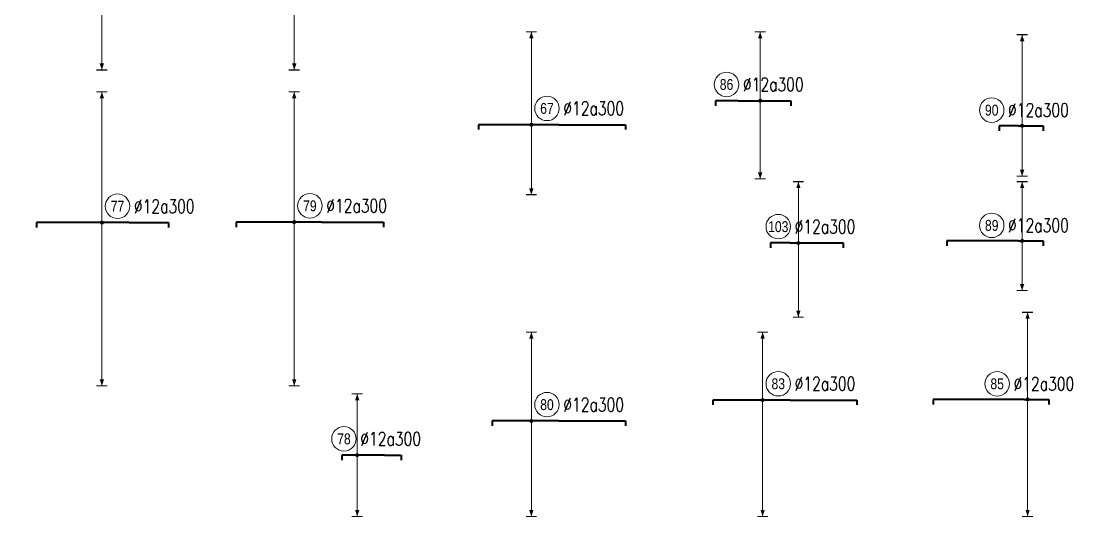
# Model space of a CAD drawing. Header units: millimetres. Extents: x -247377 to 927516, y -864259 to 155594.
# Drawn here: x 89904 to 128559, y -117820 to -99600 of the extents above; entities that cross this region are included whole.
import ezdxf
from ezdxf.enums import TextEntityAlignment as Align

# ---------------------------------------------------------------- set-up
doc = ezdxf.new("R2010")
doc.units = ezdxf.units.MM
doc.header["$MEASUREMENT"] = 0
for name, color, linetype, lineweight in [('NDC_S_DIM', 1, 'Continuous', 15), ('NDC_S_REBAR', 4, 'Continuous', 35), ('NDC_S_VN TEXT', 7, 'Continuous', 20)]:
    doc.layers.add(name, color=color, linetype=linetype, lineweight=lineweight)
doc.styles.add('ARIAL', font='arial.ttf', dxfattribs={"width": 0.8})
doc.styles.add('NDC_EN TXT', font='romans.shx', dxfattribs={"width": 0.8})

# ---------------------------------------------------------------- blocks, each defined once
blk = doc.blocks.new('*U168')
h = blk.add_hatch(color=6)
edge = h.paths.add_edge_path()
edge.add_arc((0.65, 0), 0.3, 0, 360)
at = {"layer": 'NDC_S_DIM', "color": 8}
for q in [(0.65, 16.74), (0.65, -9.26)]:
    blk.add_line((0.65, 0), q, dxfattribs=at)
for points in [[(-0.35, 16.74, 0.2, 0.2, 0), (1.65, 16.74, 0, 0, 0)], [(-0.35, -9.26, 0.2, 0.2, 0), (1.65, -9.26, 0, 0, 0)]]:
    blk.add_lwpolyline(points, format="xyseb", dxfattribs=at)
at = {"layer": 'NDC_S_DIM'}
blk.add_circle((-4.94, 2.87), 2.25, dxfattribs=at)
at = {"layer": 'NDC_S_DIM', "color": 6}
blk.add_circle((0.65, 0), 0.3, dxfattribs=at)
at = {"layer": 'NDC_S_DIM', "color": 8}
for points in [[(0.25, 15.54), (0.65, 16.74), (1.05, 15.54)], [(0.25, -8.06), (0.65, -9.26), (1.05, -8.06)]]:
    blk.add_solid(points, dxfattribs=at)
at = {"layer": 'NDC_S_REBAR'}
for p, q in [((0, 0), (-3.56, 0)), ((-3.56, 0), (-3.56, -0.9)), ((0, 0), (4.54, 0)), ((4.54, 0), (4.54, -0.9)), ((-3.56, -0.9), (-3.56, -0.9)), ((4.54, -0.9), (4.54, -0.9))]:
    blk.add_line(p, q, dxfattribs=at)
at = {"layer": 'NDC_S_VN TEXT', "style": 'ARIAL', "width": 0.8}
blk.add_attdef('KHT', text='', height=2, dxfattribs=at).set_placement((-4.94, 2.87), align=Align.MIDDLE_CENTER)
at = {"layer": 'NDC_S_VN TEXT', "color": 3, "style": 'NDC_EN TXT', "width": 0.75}
blk.add_attdef('DKT', (-1.94, 1.62), '', height=2.5, dxfattribs=at)
blk = doc.blocks.new('*U178')
h = blk.add_hatch(color=6)
edge = h.paths.add_edge_path()
edge.add_arc((0.65, 0), 0.3, 0, 360)
at = {"layer": 'NDC_S_DIM', "color": 8}
for q in [(0.65, 10.9), (0.65, -9.1)]:
    blk.add_line((0.65, 0), q, dxfattribs=at)
for points in [[(-0.35, 10.9, 0.2, 0.2, 0), (1.65, 10.9, 0, 0, 0)], [(-0.35, -9.1, 0.2, 0.2, 0), (1.65, -9.1, 0, 0, 0)]]:
    blk.add_lwpolyline(points, format="xyseb", dxfattribs=at)
at = {"layer": 'NDC_S_DIM'}
blk.add_circle((-4.94, 2.87), 2.25, dxfattribs=at)
at = {"layer": 'NDC_S_DIM', "color": 6}
blk.add_circle((0.65, 0), 0.3, dxfattribs=at)
at = {"layer": 'NDC_S_DIM', "color": 8}
for points in [[(0.25, 9.7), (0.65, 10.9), (1.05, 9.7)], [(0.25, -7.9), (0.65, -9.1), (1.05, -7.9)]]:
    blk.add_solid(points, dxfattribs=at)
at = {"layer": 'NDC_S_REBAR'}
for p, q in [((0, 0), (-13.21, 0)), ((-13.21, 0), (-13.21, -0.9)), ((0, 0), (4.54, 0)), ((4.54, 0), (4.54, -0.9)), ((-13.21, -0.9), (-13.21, -0.9)), ((4.54, -0.9), (4.54, -0.9))]:
    blk.add_line(p, q, dxfattribs=at)
at = {"layer": 'NDC_S_VN TEXT', "style": 'ARIAL', "width": 0.8}
blk.add_attdef('KHT', text='', height=2, dxfattribs=at).set_placement((-4.94, 2.87), align=Align.MIDDLE_CENTER)
at = {"layer": 'NDC_S_VN TEXT', "color": 3, "style": 'NDC_EN TXT', "width": 0.75}
blk.add_attdef('DKT', (-1.94, 1.62), '', height=2.5, dxfattribs=at)
blk = doc.blocks.new('*U177')
h = blk.add_hatch(color=6)
edge = h.paths.add_edge_path()
edge.add_arc((0.65, 0), 0.3, 0, 360)
at = {"layer": 'NDC_S_DIM', "color": 8}
for q in [(0.65, 16.01), (0.65, -21.49)]:
    blk.add_line((0.65, 0), q, dxfattribs=at)
for points in [[(-0.35, 16.01, 0.2, 0.2, 0), (1.65, 16.01, 0, 0, 0)], [(-0.35, -21.49, 0.2, 0.2, 0), (1.65, -21.49, 0, 0, 0)]]:
    blk.add_lwpolyline(points, format="xyseb", dxfattribs=at)
at = {"layer": 'NDC_S_DIM'}
blk.add_circle((-4.94, 2.87), 2.25, dxfattribs=at)
at = {"layer": 'NDC_S_DIM', "color": 6}
blk.add_circle((0.65, 0), 0.3, dxfattribs=at)
at = {"layer": 'NDC_S_DIM', "color": 8}
for points in [[(0.25, 14.81), (0.65, 16.01), (1.05, 14.81)], [(0.25, -20.29), (0.65, -21.49), (1.05, -20.29)]]:
    blk.add_solid(points, dxfattribs=at)
at = {"layer": 'NDC_S_REBAR'}
for p, q in [((0, 0), (-16.71, 0)), ((-16.71, 0), (-16.71, -0.9)), ((0, 0), (4.54, 0)), ((4.54, 0), (4.54, -0.9)), ((-16.71, -0.9), (-16.71, -0.9)), ((4.54, -0.9), (4.54, -0.9))]:
    blk.add_line(p, q, dxfattribs=at)
at = {"layer": 'NDC_S_VN TEXT', "style": 'ARIAL', "width": 0.8}
blk.add_attdef('KHT', text='', height=2, dxfattribs=at).set_placement((-4.94, 2.87), align=Align.MIDDLE_CENTER)
at = {"layer": 'NDC_S_VN TEXT', "color": 3, "style": 'NDC_EN TXT', "width": 0.75}
blk.add_attdef('DKT', (-1.94, 1.62), '', height=2.5, dxfattribs=at)
blk = doc.blocks.new('*U179')
h = blk.add_hatch(color=6)
edge = h.paths.add_edge_path()
edge.add_arc((1.53, 0), 0.3, 0, 360)
at = {"layer": 'NDC_S_DIM', "color": 8}
for q in [(1.53, 11.27), (1.53, -13.63)]:
    blk.add_line((1.53, 0), q, dxfattribs=at)
for points in [[(0.53, 11.27, 0.2, 0.2, 0), (2.53, 11.27, 0, 0, 0)], [(0.53, -13.63, 0.2, 0.2, 0), (2.53, -13.63, 0, 0, 0)]]:
    blk.add_lwpolyline(points, format="xyseb", dxfattribs=at)
at = {"layer": 'NDC_S_DIM'}
blk.add_circle((-2.16, 3), 2.25, dxfattribs=at)
at = {"layer": 'NDC_S_DIM', "color": 6}
blk.add_circle((1.53, 0), 0.3, dxfattribs=at)
at = {"layer": 'NDC_S_DIM', "color": 8}
for points in [[(1.13, 10.07), (1.53, 11.27), (1.93, 10.07)], [(1.13, -12.43), (1.53, -13.63), (1.93, -12.43)]]:
    blk.add_solid(points, dxfattribs=at)
at = {"layer": 'NDC_S_REBAR'}
for p, q in [((0, 0), (-3.56, 0)), ((-3.56, 0), (-3.56, -0.9)), ((0, 0), (9.79, 0)), ((9.79, 0), (9.79, -0.9)), ((-3.56, -0.9), (-3.56, -0.9)), ((9.79, -0.9), (9.79, -0.9))]:
    blk.add_line(p, q, dxfattribs=at)
at = {"layer": 'NDC_S_VN TEXT', "style": 'ARIAL', "width": 0.8}
blk.add_attdef('KHT', text='', height=2, dxfattribs=at).set_placement((-2.16, 3), align=Align.MIDDLE_CENTER)
at = {"layer": 'NDC_S_VN TEXT', "color": 3, "style": 'NDC_EN TXT', "width": 0.75}
blk.add_attdef('DKT', (0.84, 1.75), '', height=2.5, dxfattribs=at)
blk = doc.blocks.new('*U180')
h = blk.add_hatch(color=6)
edge = h.paths.add_edge_path()
edge.add_arc((-5.03, 0), 0.3, 0, 360)
at = {"layer": 'NDC_S_DIM', "color": 8}
for q in [(-5.03, 12.48), (-5.03, -21.37)]:
    blk.add_line((-5.03, 0), q, dxfattribs=at)
for points in [[(-6.03, 12.48, 0.2, 0.2, 0), (-4.03, 12.48, 0, 0, 0)], [(-6.03, -21.37, 0.2, 0.2, 0), (-4.03, -21.37, 0, 0, 0)]]:
    blk.add_lwpolyline(points, format="xyseb", dxfattribs=at)
at = {"layer": 'NDC_S_DIM'}
blk.add_circle((-2.16, 3), 2.25, dxfattribs=at)
at = {"layer": 'NDC_S_DIM', "color": 6}
blk.add_circle((-5.03, 0), 0.3, dxfattribs=at)
at = {"layer": 'NDC_S_DIM', "color": 8}
for points in [[(-5.43, 11.28), (-5.03, 12.48), (-4.63, 11.28)], [(-5.43, -20.17), (-5.03, -21.37), (-4.63, -20.17)]]:
    blk.add_solid(points, dxfattribs=at)
at = {"layer": 'NDC_S_REBAR'}
for p, q in [((0, 0), (-14.21, 0)), ((-14.21, 0), (-14.21, -0.9)), ((0, 0), (12.29, 0)), ((12.29, 0), (12.29, -0.9)), ((-14.21, -0.9), (-14.21, -0.9)), ((12.29, -0.9), (12.29, -0.9))]:
    blk.add_line(p, q, dxfattribs=at)
at = {"layer": 'NDC_S_VN TEXT', "style": 'ARIAL', "width": 0.8}
blk.add_attdef('KHT', text='', height=2, dxfattribs=at).set_placement((-2.16, 3), align=Align.MIDDLE_CENTER)
at = {"layer": 'NDC_S_VN TEXT', "color": 3, "style": 'NDC_EN TXT', "width": 0.75}
blk.add_attdef('DKT', (0.84, 1.75), '', height=2.5, dxfattribs=at)
blk = doc.blocks.new('*U229')
h = blk.add_hatch(color=6)
edge = h.paths.add_edge_path()
edge.add_arc((-5.03, 0), 0.3, 0, 360)
at = {"layer": 'NDC_S_DIM', "color": 8}
for q in [(-5.03, 24.02), (-5.03, -29.98)]:
    blk.add_line((-5.03, 0), q, dxfattribs=at)
for points in [[(-6.03, 24.02, 0.2, 0.2, 0), (-4.03, 24.02, 0, 0, 0)], [(-6.03, -29.98, 0.2, 0.2, 0), (-4.03, -29.98, 0, 0, 0)]]:
    blk.add_lwpolyline(points, format="xyseb", dxfattribs=at)
at = {"layer": 'NDC_S_DIM'}
blk.add_circle((-2.16, 3), 2.25, dxfattribs=at)
at = {"layer": 'NDC_S_DIM', "color": 6}
blk.add_circle((-5.03, 0), 0.3, dxfattribs=at)
at = {"layer": 'NDC_S_DIM', "color": 8}
for points in [[(-5.43, 22.82), (-5.03, 24.02), (-4.63, 22.82)], [(-5.43, -28.78), (-5.03, -29.98), (-4.63, -28.78)]]:
    blk.add_solid(points, dxfattribs=at)
at = {"layer": 'NDC_S_REBAR'}
for p, q in [((0, 0), (-17.06, 0)), ((-17.06, 0), (-17.06, -0.9)), ((0, 0), (7.19, 0)), ((7.19, 0), (7.19, -0.9)), ((-17.06, -0.9), (-17.06, -0.9)), ((7.19, -0.9), (7.19, -0.9))]:
    blk.add_line(p, q, dxfattribs=at)
at = {"layer": 'NDC_S_VN TEXT', "style": 'ARIAL', "width": 0.8}
blk.add_attdef('KHT', text='', height=2, dxfattribs=at).set_placement((-2.16, 3), align=Align.MIDDLE_CENTER)
at = {"layer": 'NDC_S_VN TEXT', "color": 3, "style": 'NDC_EN TXT', "width": 0.75}
blk.add_attdef('DKT', (0.84, 1.75), '', height=2.5, dxfattribs=at)
blk = doc.blocks.new('*U230')
h = blk.add_hatch(color=6)
edge = h.paths.add_edge_path()
edge.add_arc((-5.03, 0), 0.3, 0, 360)
at = {"layer": 'NDC_S_DIM', "color": 8}
for q in [(-5.03, 23.94), (-5.03, -30.06)]:
    blk.add_line((-5.03, 0), q, dxfattribs=at)
for points in [[(-6.03, 23.94, 0.2, 0.2, 0), (-4.03, 23.94, 0, 0, 0)], [(-6.03, -30.06, 0.2, 0.2, 0), (-4.03, -30.06, 0, 0, 0)]]:
    blk.add_lwpolyline(points, format="xyseb", dxfattribs=at)
at = {"layer": 'NDC_S_DIM'}
blk.add_circle((-2.16, 3), 2.25, dxfattribs=at)
at = {"layer": 'NDC_S_DIM', "color": 6}
blk.add_circle((-5.03, 0), 0.3, dxfattribs=at)
at = {"layer": 'NDC_S_DIM', "color": 8}
for points in [[(-5.43, 22.74), (-5.03, 23.94), (-4.63, 22.74)], [(-5.43, -28.86), (-5.03, -30.06), (-4.63, -28.86)]]:
    blk.add_solid(points, dxfattribs=at)
at = {"layer": 'NDC_S_REBAR'}
for p, q in [((0, 0), (-15.71, 0)), ((-15.71, 0), (-15.71, -0.9)), ((0, 0), (11.34, 0)), ((11.34, 0), (11.34, -0.9)), ((-15.71, -0.9), (-15.71, -0.9)), ((11.34, -0.9), (11.34, -0.9))]:
    blk.add_line(p, q, dxfattribs=at)
at = {"layer": 'NDC_S_VN TEXT', "style": 'ARIAL', "width": 0.8}
blk.add_attdef('KHT', text='', height=2, dxfattribs=at).set_placement((-2.16, 3), align=Align.MIDDLE_CENTER)
at = {"layer": 'NDC_S_VN TEXT', "color": 3, "style": 'NDC_EN TXT', "width": 0.75}
blk.add_attdef('DKT', (0.84, 1.75), '', height=2.5, dxfattribs=at)
blk = doc.blocks.new('*U231')
h = blk.add_hatch(color=6)
edge = h.paths.add_edge_path()
edge.add_arc((-5.03, 0), 0.3, 0, 360)
at = {"layer": 'NDC_S_DIM', "color": 8}
for q in [(-5.03, 21.87), (-5.03, -16.13)]:
    blk.add_line((-5.03, 0), q, dxfattribs=at)
for points in [[(-6.03, 21.87, 0.2, 0.2, 0), (-4.03, 21.87, 0, 0, 0)], [(-6.03, -16.13, 0.2, 0.2, 0), (-4.03, -16.13, 0, 0, 0)]]:
    blk.add_lwpolyline(points, format="xyseb", dxfattribs=at)
at = {"layer": 'NDC_S_DIM'}
blk.add_circle((-2.16, 3), 2.25, dxfattribs=at)
at = {"layer": 'NDC_S_DIM', "color": 6}
blk.add_circle((-5.03, 0), 0.3, dxfattribs=at)
at = {"layer": 'NDC_S_DIM', "color": 8}
for points in [[(-5.43, 20.67), (-5.03, 21.87), (-4.63, 20.67)], [(-5.43, -14.93), (-5.03, -16.13), (-4.63, -14.93)]]:
    blk.add_solid(points, dxfattribs=at)
at = {"layer": 'NDC_S_REBAR'}
for p, q in [((0, 0), (-28.16, 0)), ((-28.16, 0), (-28.16, -0.9)), ((0, 0), (7.19, 0)), ((7.19, 0), (7.19, -0.9)), ((-28.16, -0.9), (-28.16, -0.9)), ((7.19, -0.9), (7.19, -0.9))]:
    blk.add_line(p, q, dxfattribs=at)
at = {"layer": 'NDC_S_VN TEXT', "style": 'ARIAL', "width": 0.8}
blk.add_attdef('KHT', text='', height=2, dxfattribs=at).set_placement((-2.16, 3), align=Align.MIDDLE_CENTER)
at = {"layer": 'NDC_S_VN TEXT', "color": 3, "style": 'NDC_EN TXT', "width": 0.75}
blk.add_attdef('DKT', (0.84, 1.75), '', height=2.5, dxfattribs=at)
blk = doc.blocks.new('*U232')
h = blk.add_hatch(color=6)
edge = h.paths.add_edge_path()
edge.add_arc((-5.03, 0), 0.3, 0, 360)
at = {"layer": 'NDC_S_DIM', "color": 8}
for q in [(-5.03, 21.8), (-5.03, -16.2)]:
    blk.add_line((-5.03, 0), q, dxfattribs=at)
for points in [[(-6.03, 21.8, 0.2, 0.2, 0), (-4.03, 21.8, 0, 0, 0)], [(-6.03, -16.2, 0.2, 0.2, 0), (-4.03, -16.2, 0, 0, 0)]]:
    blk.add_lwpolyline(points, format="xyseb", dxfattribs=at)
at = {"layer": 'NDC_S_DIM'}
blk.add_circle((-2.16, 3), 2.25, dxfattribs=at)
at = {"layer": 'NDC_S_DIM', "color": 6}
blk.add_circle((-5.03, 0), 0.3, dxfattribs=at)
at = {"layer": 'NDC_S_DIM', "color": 8}
for points in [[(-5.43, 20.6), (-5.03, 21.8), (-4.63, 20.6)], [(-5.43, -15), (-5.03, -16.2), (-4.63, -15)]]:
    blk.add_solid(points, dxfattribs=at)
at = {"layer": 'NDC_S_REBAR'}
for p, q in [((0, 0), (-15.71, 0)), ((-15.71, 0), (-15.71, -0.9)), ((0, 0), (11.34, 0)), ((11.34, 0), (11.34, -0.9)), ((-15.71, -0.9), (-15.71, -0.9)), ((11.34, -0.9), (11.34, -0.9))]:
    blk.add_line(p, q, dxfattribs=at)
at = {"layer": 'NDC_S_VN TEXT', "style": 'ARIAL', "width": 0.8}
blk.add_attdef('KHT', text='', height=2, dxfattribs=at).set_placement((-2.16, 3), align=Align.MIDDLE_CENTER)
at = {"layer": 'NDC_S_VN TEXT', "color": 3, "style": 'NDC_EN TXT', "width": 0.75}
blk.add_attdef('DKT', (0.84, 1.75), '', height=2.5, dxfattribs=at)
blk = doc.blocks.new('*U235')
h = blk.add_hatch(color=6)
edge = h.paths.add_edge_path()
edge.add_arc((4.02, 0), 0.3, 0, 360)
at = {"layer": 'NDC_S_DIM', "color": 8}
for q in [(4.02, 12.65), (4.02, -14.35)]:
    blk.add_line((4.02, 0), q, dxfattribs=at)
for points in [[(3.02, 12.65, 0.2, 0.2, 0), (5.02, 12.65, 0, 0, 0)], [(3.02, -14.35, 0.2, 0.2, 0), (5.02, -14.35, 0, 0, 0)]]:
    blk.add_lwpolyline(points, format="xyseb", dxfattribs=at)
at = {"layer": 'NDC_S_DIM'}
blk.add_circle((-2.16, 3), 2.25, dxfattribs=at)
at = {"layer": 'NDC_S_DIM', "color": 6}
blk.add_circle((4.02, 0), 0.3, dxfattribs=at)
at = {"layer": 'NDC_S_DIM', "color": 8}
for points in [[(3.62, 11.45), (4.02, 12.65), (4.42, 11.45)], [(3.62, -13.15), (4.02, -14.35), (4.42, -13.15)]]:
    blk.add_solid(points, dxfattribs=at)
at = {"layer": 'NDC_S_REBAR'}
for p, q in [((0, 0), (-4.21, 0)), ((-4.21, 0), (-4.21, -0.9)), ((0, 0), (9.64, 0)), ((9.64, 0), (9.64, -0.9)), ((-4.21, -0.9), (-4.21, -0.9)), ((9.64, -0.9), (9.64, -0.9))]:
    blk.add_line(p, q, dxfattribs=at)
at = {"layer": 'NDC_S_VN TEXT', "style": 'ARIAL', "width": 0.8}
blk.add_attdef('KHT', text='', height=2, dxfattribs=at).set_placement((-2.16, 3), align=Align.MIDDLE_CENTER)
at = {"layer": 'NDC_S_VN TEXT', "color": 3, "style": 'NDC_EN TXT', "width": 0.75}
blk.add_attdef('DKT', (0.84, 1.75), '', height=2.5, dxfattribs=at)
blk = doc.blocks.new('*U236')
h = blk.add_hatch(color=6)
edge = h.paths.add_edge_path()
edge.add_arc((-5.03, 0), 0.3, 0, 360)
at = {"layer": 'NDC_S_DIM', "color": 8}
for q in [(-5.03, 17.05), (-5.03, -12.85)]:
    blk.add_line((-5.03, 0), q, dxfattribs=at)
for points in [[(-6.03, 17.05, 0.2, 0.2, 0), (-4.03, 17.05, 0, 0, 0)], [(-6.03, -12.85, 0.2, 0.2, 0), (-4.03, -12.85, 0, 0, 0)]]:
    blk.add_lwpolyline(points, format="xyseb", dxfattribs=at)
at = {"layer": 'NDC_S_DIM'}
blk.add_circle((-2.16, 3), 2.25, dxfattribs=at)
at = {"layer": 'NDC_S_DIM', "color": 6}
blk.add_circle((-5.03, 0), 0.3, dxfattribs=at)
at = {"layer": 'NDC_S_DIM', "color": 8}
for points in [[(-5.43, 15.85), (-5.03, 17.05), (-4.63, 15.85)], [(-5.43, -11.65), (-5.03, -12.85), (-4.63, -11.65)]]:
    blk.add_solid(points, dxfattribs=at)
at = {"layer": 'NDC_S_REBAR'}
for p, q in [((0, 0), (-14.71, 0)), ((-14.71, 0), (-14.71, -0.9)), ((0, 0), (12.29, 0)), ((12.29, 0), (12.29, -0.9)), ((-14.71, -0.9), (-14.71, -0.9)), ((12.29, -0.9), (12.29, -0.9))]:
    blk.add_line(p, q, dxfattribs=at)
at = {"layer": 'NDC_S_VN TEXT', "style": 'ARIAL', "width": 0.8}
blk.add_attdef('KHT', text='', height=2, dxfattribs=at).set_placement((-2.16, 3), align=Align.MIDDLE_CENTER)
at = {"layer": 'NDC_S_VN TEXT', "color": 3, "style": 'NDC_EN TXT', "width": 0.75}
blk.add_attdef('DKT', (0.84, 1.75), '', height=2.5, dxfattribs=at)
blk = doc.blocks.new('*U246')
h = blk.add_hatch(color=6)
edge = h.paths.add_edge_path()
edge.add_arc((-5.03, 0), 0.3, 0, 360)
at = {"layer": 'NDC_S_DIM', "color": 8}
for q in [(-5.03, 16.32), (-5.03, -17.53)]:
    blk.add_line((-5.03, 0), q, dxfattribs=at)
for points in [[(-6.03, 16.32, 0.2, 0.2, 0), (-4.03, 16.32, 0, 0, 0)], [(-6.03, -17.53, 0.2, 0.2, 0), (-4.03, -17.53, 0, 0, 0)]]:
    blk.add_lwpolyline(points, format="xyseb", dxfattribs=at)
at = {"layer": 'NDC_S_DIM'}
blk.add_circle((-2.16, 3), 2.25, dxfattribs=at)
at = {"layer": 'NDC_S_DIM', "color": 6}
blk.add_circle((-5.03, 0), 0.3, dxfattribs=at)
at = {"layer": 'NDC_S_DIM', "color": 8}
for points in [[(-5.43, 15.12), (-5.03, 16.32), (-4.63, 15.12)], [(-5.43, -16.33), (-5.03, -17.53), (-4.63, -16.33)]]:
    blk.add_solid(points, dxfattribs=at)
at = {"layer": 'NDC_S_REBAR'}
for p, q in [((0, 0), (-12.21, 0)), ((-12.21, 0), (-12.21, -0.9)), ((0, 0), (12.29, 0)), ((12.29, 0), (12.29, -0.9)), ((-12.21, -0.9), (-12.21, -0.9)), ((12.29, -0.9), (12.29, -0.9))]:
    blk.add_line(p, q, dxfattribs=at)
at = {"layer": 'NDC_S_VN TEXT', "style": 'ARIAL', "width": 0.8}
blk.add_attdef('KHT', text='', height=2, dxfattribs=at).set_placement((-2.16, 3), align=Align.MIDDLE_CENTER)
at = {"layer": 'NDC_S_VN TEXT', "color": 3, "style": 'NDC_EN TXT', "width": 0.75}
blk.add_attdef('DKT', (0.84, 1.75), '', height=2.5, dxfattribs=at)
blk = doc.blocks.new('*U797')
h = blk.add_hatch(color=6)
edge = h.paths.add_edge_path()
edge.add_arc((-5.03, 0), 0.3, 0, 360)
at = {"layer": 'NDC_S_DIM', "color": 8}
for q in [(-5.03, 11.25), (-5.03, -11.25)]:
    blk.add_line((-5.03, 0), q, dxfattribs=at)
for points in [[(-6.03, 11.25, 0.2, 0.2, 0), (-4.03, 11.25, 0, 0, 0)], [(-6.03, -11.25, 0.2, 0.2, 0), (-4.03, -11.25, 0, 0, 0)]]:
    blk.add_lwpolyline(points, format="xyseb", dxfattribs=at)
at = {"layer": 'NDC_S_DIM'}
blk.add_circle((-7.47, 3), 2.25, dxfattribs=at)
at = {"layer": 'NDC_S_DIM', "color": 6}
blk.add_circle((-5.03, 0), 0.3, dxfattribs=at)
at = {"layer": 'NDC_S_DIM', "color": 8}
for points in [[(-5.43, 10.05), (-5.03, 11.25), (-4.63, 10.05)], [(-5.43, -10.05), (-5.03, -11.25), (-4.63, -10.05)]]:
    blk.add_solid(points, dxfattribs=at)
at = {"layer": 'NDC_S_REBAR'}
for p, q in [((0, 0), (-7.83, 0)), ((-7.83, 0), (-7.83, -0.9)), ((0, 0), (3.02, 0)), ((3.02, 0), (3.02, -0.9)), ((-7.83, -0.9), (-7.83, -0.9)), ((3.02, -0.9), (3.02, -0.9))]:
    blk.add_line(p, q, dxfattribs=at)
at = {"layer": 'NDC_S_VN TEXT', "style": 'ARIAL', "width": 0.8}
blk.add_attdef('KHT', text='', height=2, dxfattribs=at).set_placement((-7.47, 3), align=Align.MIDDLE_CENTER)
at = {"layer": 'NDC_S_VN TEXT', "color": 3, "style": 'NDC_EN TXT', "width": 0.75}
blk.add_attdef('DKT', (-4.47, 1.75), '', height=2.5, dxfattribs=at)

msp = doc.modelspace()

# ---------------------------------------------------------------- block references
at = {"xscale": 200, "yscale": 200, "zscale": 200}
for name, p, values in [('*U231', (93880.1, -98173.9), {'KHT': '81', 'DKT': '%%c12a300'}), ('*U232', (100949.5, -98159.3), {'KHT': '79', 'DKT': '%%c12a300'}), ('*U236', (109661.4, -103410.2), {'KHT': '67', 'DKT': '%%c12a300'}), ('*U235', (116260.8, -102530.4), {'KHT': '86', 'DKT': '%%c12a300'}), ('*U168', (126561.4, -103447.8), {'KHT': '90', 'DKT': '%%c12a300'}), ('*U229', (93880.1, -107003.4), {'KHT': '77', 'DKT': '%%c12a300'}), ('*U230', (100949.5, -106988.7), {'KHT': '79', 'DKT': '%%c12a300'}), ('*U179', (118161.4, -107754.1), {'KHT': '103', 'DKT': '%%c12a300'}), ('*U178', (126561.4, -107680), {'KHT': '89', 'DKT': '%%c12a300'}), ('*U177', (126761.4, -113502.8), {'KHT': '85', 'DKT': '%%c12a300'}), ('*U246', (109661.4, -114293.4), {'KHT': '80', 'DKT': '%%c12a300'}), ('*U180', (118161.4, -113525.2), {'KHT': '83', 'DKT': '%%c12a300'}), ('*U797', (103263.6, -115550), {'KHT': '78', 'DKT': '%%c12a300'})]:
    msp.add_blockref(name, p, dxfattribs=at).add_auto_attribs(values)

doc.saveas('drawing.dxf')
